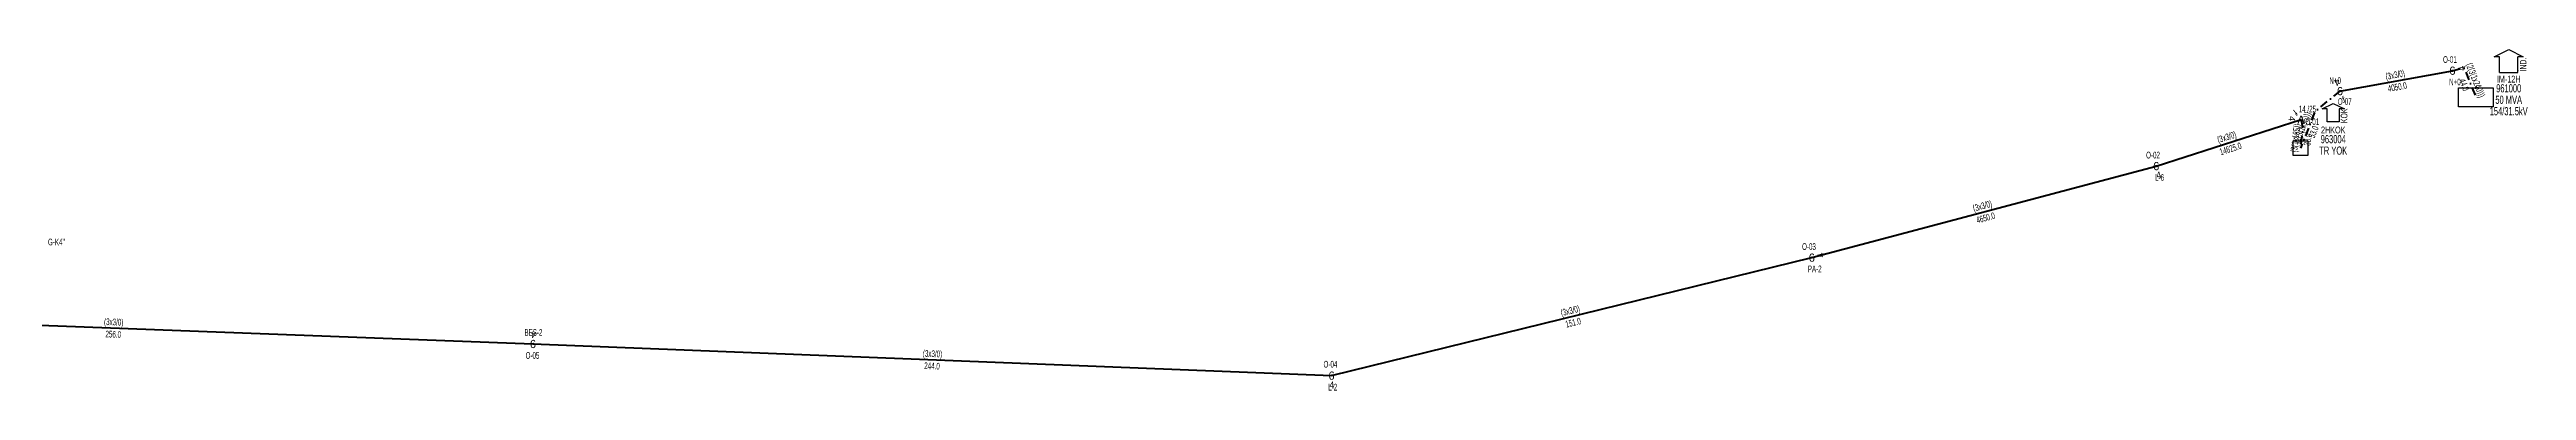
# Model space of a CAD drawing. Header units: millimetres. Extents: x 533048 to 542367, y 4141668 to 4149433.
# Drawn here: x 538018 to 538774, y 4143204 to 4143308 of the extents above; entities that cross this region are included whole.
import ezdxf
from ezdxf.enums import TextEntityAlignment as Align

# ---------------------------------------------------------------- set-up
doc = ezdxf.new("R2010")
doc.units = ezdxf.units.MM
doc.linetypes.add('DASHDOT', pattern=[5, 2.5, -1.25, 0, -1.25])
for name, color, linetype, lineweight in [('DIREK_ENH_MEVCUT', 6, 'Continuous', 25), ('DIREK_OG_YENI', 10, 'Continuous', 25), ('HAT_ENH_HAVAI_MEVCUT', 6, 'Continuous', 70), ('HAT_OG_YERALTI_MEVCUT', 48, 'DASHDOT', 70), ('TRAFO_MEVCUT', 5, 'Continuous', 30)]:
    doc.layers.add(name, color=color, linetype=linetype, lineweight=lineweight)
doc.styles.add('Direk', font='B_CAD')
doc.styles.get("Standard").update_dxf_attribs({"font": 'Arial'})

# ---------------------------------------------------------------- blocks, each defined once
blk = doc.blocks.new('MEV_INDMERK_KARE')
at = {"layer": 'TRAFO_MEVCUT', "linetype": 'Continuous'}
for p, q in [((-5.268651, -2.925), (-5.268651, 2.925)), ((-5.268651, 2.925), (5.268651, 2.925)), ((0, 2.535), (0, 3.315)), ((5.268651, 2.925), (5.268651, -2.925)), ((5.268651, -2.925), (-5.268651, -2.925))]:
    blk.add_line(p, q, dxfattribs=at)
blk = doc.blocks.new('MEV_INDMERK')
at = {"layer": 'TRAFO_MEVCUT', "linetype": 'Continuous'}
for p, q in [((-4.4, 2.4), (0, 4.6)), ((-2.8, 2.4), (-4.4, 2.4)), ((-2.8, -2.4), (-2.8, 2.4)), ((0, 4.6), (4.4, 2.4)), ((4.4, 2.4), (2.8, 2.4)), ((2.8, -2.4), (2.8, 2.4)), ((-2.8, -2.4), (2.8, -2.4))]:
    blk.add_line(p, q, dxfattribs=at)
at = {"layer": 'TRAFO_MEVCUT', "linetype": 'Continuous', "width": 0.6}
blk.add_text('İND.', height=2, rotation=90, dxfattribs=at).set_placement((5.417363, -0.010583), align=Align.CENTER)
blk = doc.blocks.new('MEV_BINA_KARE')
at = {"layer": 'TRAFO_MEVCUT', "linetype": 'Continuous'}
for p, q in [((-2.25, -2.25), (-2.25, 2.25)), ((-2.25, 2.25), (2.25, 2.25)), ((0, 1.8), (0, 2.7)), ((2.25, 2.25), (2.25, -2.25)), ((2.25, -2.25), (-2.25, -2.25))]:
    blk.add_line(p, q, dxfattribs=at)
blk = doc.blocks.new('MEV_KOK')
at = {"layer": 'TRAFO_MEVCUT', "linetype": 'Continuous'}
for p, q in [((-3.4, 2), (0, 3.6)), ((-1.8, 2), (-3.4, 2)), ((-1.8, -2), (-1.8, 2)), ((0, 3.6), (3.4, 2)), ((1.8, 2), (1.8, -2)), ((3.4, 2), (1.8, 2)), ((1.8, -2), (-1.8, -2))]:
    blk.add_line(p, q, dxfattribs=at)
at = {"layer": 'TRAFO_MEVCUT', "linetype": 'Continuous', "width": 0.6}
blk.add_text('KÖK', height=2, rotation=90, dxfattribs=at).set_placement((4.309503, -0.129101), align=Align.CENTER)

msp = doc.modelspace()

# ---------------------------------------------------------------- linework, layer by layer
at = {"layer": 'HAT_ENH_HAVAI_MEVCUT'}
for p, q in [((538716.649, 4143295.016), (538750.940343, 4143301.263076)), ((538660.62026, 4143272.126352), (538704.767, 4143286.308)), ((538555.582055, 4143244.170948), (538660.62026, 4143272.126352)), ((538409.123337, 4143208.140813), (538555.582055, 4143244.170948)), ((537909.721012, 4143227.501408), (538165.567853, 4143217.806264)), ((538165.567853, 4143217.806264), (538409.123337, 4143208.140813))]:
    msp.add_line(p, q, dxfattribs=at)
at = {"layer": 'HAT_OG_YERALTI_MEVCUT', "flags": 128}
for points in [[(538750.940343, 4143301.263076), (538754.451593, 4143302.185592), (538758.102765, 4143293.141109)], [(538716.649, 4143295.016), (538709.10101, 4143288.894462), (538704.59192, 4143277.607214)], [(538704.767, 4143286.308), (538705.293687, 4143283.304547), (538704.59192, 4143277.607214)]]:
    msp.add_lwpolyline(points, dxfattribs=at)

# ---------------------------------------------------------------- block references
at = {"layer": 'TRAFO_MEVCUT'}
for name, p in [('MEV_INDMERK', (538768.102765, 4143303.141109)), ('MEV_INDMERK_KARE', (538758.102765, 4143293.141109)), ('MEV_KOK', (538714.59192, 4143287.607214)), ('MEV_BINA_KARE', (538704.59192, 4143277.607214))]:
    msp.add_blockref(name, p, dxfattribs=at)

# ---------------------------------------------------------------- texts
at = {"layer": 'DIREK_ENH_MEVCUT', "width": 0.53}
for s, p in [('O-01', (538750.18145, 4143304.679812)), ('N+0', (538715.173634, 4143298.226088)), ('N+0', (538751.70294, 4143297.829666)), ('14 /25', (538706.714098, 4143289.532898)), ('O-07', (538718.110628, 4143291.835804)), ('O-01', (538708.207408, 4143285.66489)), ('O-02', (538659.634627, 4143275.484704)), ('L-6', (538661.636938, 4143268.662216)), ('O-03', (538554.713879, 4143247.561563)), ('PA-2', (538556.461963, 4143240.734511)), ('BES-2', (538165.704566, 4143221.33074)), ('O-05', (538165.432192, 4143214.308894)), ('O-04', (538408.771213, 4143211.623055)), ('L-2', (538409.479476, 4143204.618867))]:
    msp.add_text(s, height=2.05, dxfattribs=at).set_placement(p, align=Align.MIDDLE_CENTER)
at = {"layer": 'DIREK_ENH_MEVCUT', "color": 32, "style": 'Direk'}
for s, rotation, p in [('4', 463.621707, (538753.661584, 4143301.922505)), ('4', 197.504188, (538715.806829, 4143297.686346)), ('f', 218.343351, (538703.029957, 4143288.50406)), ('f', 384.683656, (538717.818302, 4143292.471843)), ('4', 263.343352, (538701.985876, 4143286.632574)), ('4', 375.629896, (538661.374642, 4143269.42989)), ('4', 464.632841, (538558.291236, 4143244.878295)), ('4', 537.75303, (538165.677633, 4143220.604111)), ('4', 361.750771, (538409.208883, 4143205.34212))]:
    msp.add_text(s, height=2, rotation=rotation, dxfattribs=at).set_placement(p, align=Align.MIDDLE_CENTER)
at = {"layer": 'DIREK_ENH_MEVCUT', "style": 'Direk'}
for s, p in [('6', (538716.649, 4143295.016)), ('6', (538750.940343, 4143301.263076)), ('A', (538704.767, 4143286.308)), ('6', (538660.62026, 4143272.126352)), ('6', (538555.582055, 4143244.170948)), ('6', (538165.567853, 4143217.806264)), ('6', (538409.123337, 4143208.140813))]:
    msp.add_text(s, height=2.5, dxfattribs=at).set_placement(p, align=Align.MIDDLE_CENTER)
at = {"layer": 'DIREK_OG_YENI', "width": 0.53}
msp.add_text("G-K4''", height=2.05, dxfattribs=at).set_placement((538020.244352, 4143248.945321), align=Align.MIDDLE_CENTER)
at = {"layer": 'HAT_ENH_HAVAI_MEVCUT', "lineweight": 30, "width": 0.53}
for rotation, p in [(10.324717, (538733.642329, 4143298.975775, 269375.470172)), (17.809036, (538682.433661, 4143280.026445, 269352.3835)), (14.903514, (538607.882544, 4143258.970056, 269330.31013)), (13.820815, (538482.149643, 4143226.981271, 269277.791027)), (357.829853, (538037.67662, 4143223.503226, 269082.783927)), (357.727421, (538287.379301, 4143213.82287, 269204.561669))]:
    msp.add_text('(3x3/0)', height=2.05, rotation=rotation, dxfattribs=at).set_placement(p, align=Align.CENTER)
for s, rotation, p in [('4050.0', 10.324717, (538733.947014, 4143297.303302, 269375.470172)), ('14625.0', 17.809036, (538682.953599, 4143278.407907, 269352.3835)), ('4650.0', 14.903514, (538608.319771, 4143257.327243, 269330.31013)), ('256.0', 357.829853, (538037.612246, 4143221.804445, 269082.783927)), ('151.0', 13.820815, (538482.555749, 4143225.33049, 269277.791027)), ('244.0', 357.727421, (538287.31189, 4143212.124207, 269204.561669))]:
    msp.add_text(s, height=2.05, rotation=rotation, dxfattribs=at).set_placement(p, align=Align.TOP_CENTER)
at = {"layer": 'HAT_OG_YERALTI_MEVCUT', "lineweight": 30, "width": 0.53}
for s, rotation, p in [('44.0', 291.983463, (538755.488981, 4143297.345162)), ('38.0', 442.977977, (538705.786428, 4143280.351967)), ('53.0', 428.224013, (538707.63581, 4143282.935506))]:
    msp.add_text(s, height=2.05, rotation=rotation, dxfattribs=at).set_placement(p, align=Align.TOP_CENTER)
for s, rotation, p in [('(2(3(1x240)))', 291.983463, (538757.065377, 4143297.981539)), ('(2(3(1x95)))', 428.224013, (538706.05712, 4143283.56617)), ('(3(1x185))', 442.977977, (538704.099179, 4143280.559794))]:
    msp.add_text(s, height=2.05, rotation=rotation, dxfattribs=at).set_placement(p, align=Align.CENTER)
at = {"layer": 'TRAFO_MEVCUT', "width": 0.6}
for s, height, p in [('961000', 2.5, (538768.102765, 4143294.641109)), ('IM-12H', 2.1, (538768.102765, 4143297.641109)), ('154/31.5kV', 2.5, (538768.102765, 4143287.641109)), ('50 MVA', 2.5, (538768.102765, 4143291.141109)), ('963004', 2.5, (538714.59192, 4143279.107214)), ('2HKOK', 2.1, (538714.59192, 4143282.107214)), ('TR YOK', 2.5, (538714.59192, 4143275.607214))]:
    msp.add_text(s, height=height, dxfattribs=at).set_placement(p, align=Align.CENTER)

doc.saveas('drawing.dxf')
